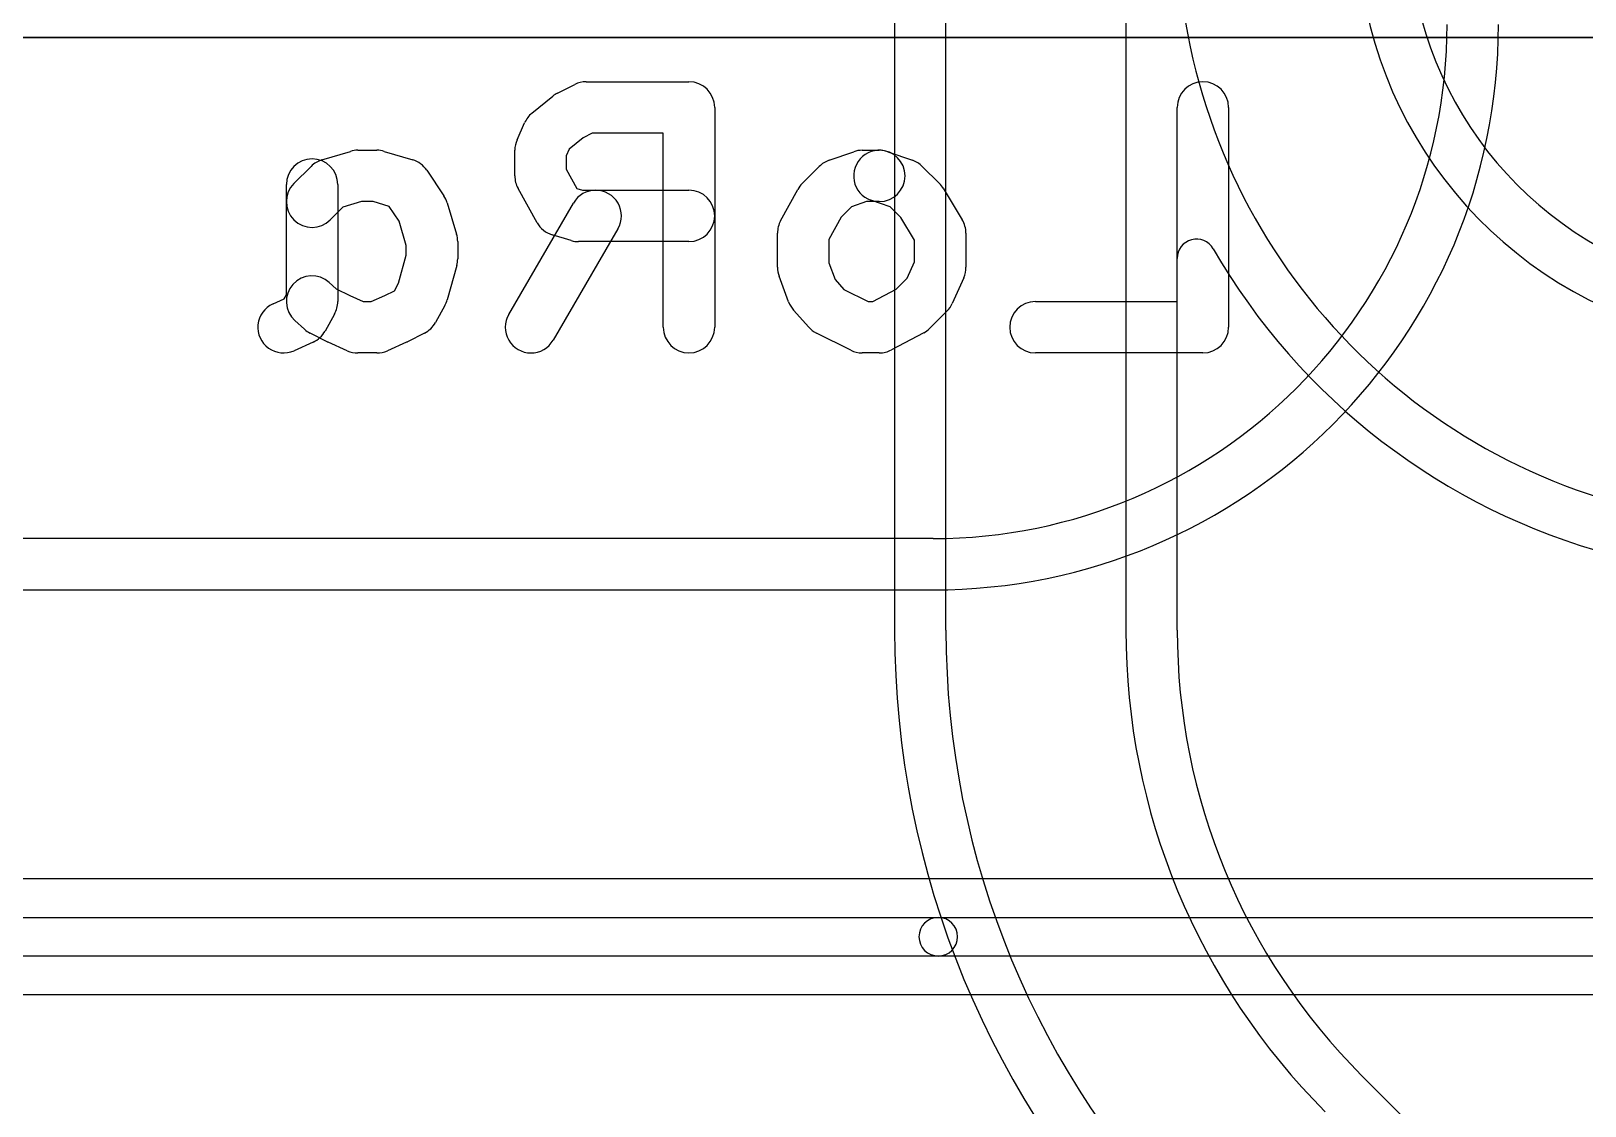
# Model space of a CAD drawing. Extents: x 0 to 20.5, y -6 to 27.
# Drawn here: x 6.99 to 13.04, y 14.79 to 18.98 of the extents above; entities that cross this region are included whole.
import ezdxf

# ---------------------------------------------------------------- set-up
doc = ezdxf.new("R2010")
doc.units = 0
for name, color, linetype in [('L1', 3, 'CONTINUOUS'), ('L2', 3, 'CONTINUOUS'), ('L4', 3, 'CONTINUOUS'), ('PartsArea-A', 111, 'CONTINUOUS'), ('PartsSilk-B', 221, 'CONTINUOUS'), ('Silk-B', 140, 'CONTINUOUS')]:
    doc.layers.add(name, color=color, linetype=linetype)

msp = doc.modelspace()

# ---------------------------------------------------------------- linework, layer by layer
at = {"layer": 'L1'}
msp.add_line((18, 18.95004), (5.97497, 18.95004), dxfattribs=at)
at = {"layer": 'L2'}
for p, q in [((10.5, 17), (5.9, 17)), ((5.9, 16.79996), (10.5, 16.79996)), ((15.96315, 15.67504), (5, 15.67504)), ((5, 15.525), (10.52, 15.525)), ((10.52, 15.525), (16.0208, 15.525)), ((10.52, 15.375), (5, 15.375)), ((16.0208, 15.375), (10.52, 15.375)), ((5, 15.22496), (15.96316, 15.22496))]:
    msp.add_line(p, q, dxfattribs=at)
for centre, radius, start, end in [((10.5, 19), 2, -90, 0), ((10.5, 19), 2.20004, -90, 0), ((10.52, 15.45), 0.075, 90, -90), ((10.52, 15.45), 0.075, -90, 90)]:
    msp.add_arc(centre, radius, start, end, dxfattribs=at)
at = {"layer": 'L4'}
for p, q in [((10.34996, 19.55), (10.34996, 16.64264)), ((10.55, 16.64264), (10.55, 19.55)), ((11.25, 19.55), (11.25, 16.64264)), ((11.45004, 16.64264), (11.45004, 18.09047)), ((17.31026, 9.76762), (12.16762, 14.91026))]:
    msp.add_line(p, q, dxfattribs=at)
for centre, radius, start, end in [((13.8, 19.40023), 2.35, 180, -104.999625), ((13.8, 19.40023), 1.65, 180, -104.999595), ((13.8, 19.40023), 1.44996, -178.924719, -104.999659), ((11.52504, 18.09047), 0.075, 29.928703, 180), ((13.79999, 19.40027), 2.55007, -150.068789, -104.999354), ((13.9, 16.64264), 3.55004, 180, -135), ((13.9, 16.64264), 3.35, 180, -135), ((13.9, 16.64264), 2.65, 180, -135), ((13.9, 16.64264), 2.44996, 180, -135)]:
    msp.add_arc(centre, radius, start, end, dxfattribs=at)
at = {"layer": 'PartsArea-A'}
msp.add_line((1.25, 18.95), (18.75, 18.95), dxfattribs=at)
at = {"layer": 'PartsSilk-B'}
for p, q in [((9.0386, 18.73388), (9.10527, 18.76722)), ((9.15, 18.77778), (9.55, 18.77778)), ((8.93853, 18.65518), (9.02001, 18.72184)), ((9.65, 18.67778), (9.65, 17.82222)), ((11.45, 17.92222), (11.45, 18.67778)), ((11.65, 18.67778), (11.65, 17.82222)), ((8.88084, 18.55172), (8.91047, 18.61839)), ((9.17361, 18.57778), (9.13802, 18.55998)), ((9.45, 18.57778), (9.17361, 18.57778)), ((9.45, 17.82222), (9.45, 18.57778)), ((8.12127, 18.47356), (8.23238, 18.50689)), ((8.26111, 18.51111), (8.33519, 18.51111)), ((8.36392, 18.50689), (8.47503, 18.47356)), ((8.87222, 18.41111), (8.87222, 18.51111)), ((9.08357, 18.51544), (9.07222, 18.48989)), ((9.13802, 18.55998), (9.08357, 18.51544)), ((10.09507, 18.47228), (10.19136, 18.50561)), ((10.22407, 18.51111), (10.29074, 18.51111)), ((10.32345, 18.50561), (10.41975, 18.47228)), ((8.01262, 18.38182), (8.07929, 18.44849)), ((9.07222, 18.48989), (9.07222, 18.43702)), ((9.9904, 18.38182), (10.05707, 18.44849)), ((10.45776, 18.44849), (10.52442, 18.38182)), ((8.52951, 18.43325), (8.59617, 18.33325)), ((9.07222, 18.43702), (9.11397, 18.36188)), ((7.98333, 17.94813), (7.98333, 18.37778)), ((8.18333, 18.37778), (8.18333, 17.92222)), ((8.95889, 18.22921), (8.88481, 18.36254)), ((9.11397, 18.36188), (9.13505, 18.35556)), ((9.13505, 18.35556), (9.55, 18.35556)), ((9.90665, 18.23678), (9.97332, 18.359)), ((10.53922, 18.36294), (10.6133, 18.24072)), ((8.20288, 18.28924), (8.15404, 18.2404)), ((8.27579, 18.31111), (8.20288, 18.28924)), ((8.32051, 18.31111), (8.27579, 18.31111)), ((8.38307, 18.29235), (8.32051, 18.31111)), ((8.42155, 18.23462), (8.38307, 18.29235)), ((8.60866, 18.30678), (8.6457, 18.18456)), ((8.84873, 17.87247), (9.10058, 18.30581)), ((10.18223, 18.2908), (10.142, 18.25058)), ((10.24089, 18.31111), (10.18223, 18.2908)), ((10.29074, 18.31111), (10.24089, 18.31111)), ((10.33259, 18.2908), (10.25803, 18.31661)), ((10.37444, 18.24895), (10.33259, 18.2908)), ((8.45, 18.14074), (8.42155, 18.23462)), ((9.2735, 18.20531), (9.02165, 17.77197)), ((10.142, 18.25058), (10.09444, 18.16339)), ((10.42778, 18.16095), (10.37444, 18.24895)), ((8.45, 18.10252), (8.45, 18.14074)), ((8.65, 18.15556), (8.65, 18.08889)), ((9.09164, 18.15978), (9.01757, 18.182)), ((9.55, 18.15556), (9.12037, 18.15556)), ((9.89444, 18.05556), (9.89444, 18.18889)), ((10.09444, 18.16339), (10.09444, 18.07348)), ((10.42778, 18.07678), (10.42778, 18.16095)), ((10.62778, 18.18889), (10.62778, 18.05556)), ((8.41978, 17.99375), (8.45, 18.10252)), ((8.64635, 18.06212), (8.60931, 17.92879)), ((9.93771, 17.92083), (9.90067, 18.02083)), ((10.09444, 18.07348), (10.11872, 18.00793)), ((10.39949, 18.01314), (10.42778, 18.07678)), ((8.15022, 17.99656), (8.1772, 17.97228)), ((8.1772, 17.97228), (8.22994, 17.94591)), ((8.36636, 17.94591), (8.40353, 17.9645)), ((8.40353, 17.9645), (8.41978, 17.99375)), ((10.11872, 18.00793), (10.15269, 17.96972)), ((10.15269, 17.96972), (10.24768, 17.92222)), ((10.2659, 17.92222), (10.35659, 17.97023)), ((10.35659, 17.97023), (10.39949, 18.01314)), ((10.61916, 18.01494), (10.57471, 17.91494)), ((7.93118, 17.91341), (7.975, 17.93313)), ((7.975, 17.93313), (7.98333, 17.94813)), ((8.22994, 17.94591), (8.28258, 17.92222)), ((8.28258, 17.92222), (8.31372, 17.92222)), ((8.31372, 17.92222), (8.36636, 17.94591)), ((8.60038, 17.907), (8.56335, 17.84033)), ((10.24768, 17.92222), (10.2659, 17.92222)), ((10.89815, 17.92222), (11.45, 17.92222)), ((8.05348, 17.81455), (8.01644, 17.84788)), ((8.17075, 17.87366), (8.13372, 17.807)), ((10.016, 17.82246), (9.95674, 17.88913)), ((10.55405, 17.88485), (10.48739, 17.81818)), ((8.14232, 17.76611), (8.07565, 17.79944)), ((8.52065, 17.79944), (8.45398, 17.76611)), ((10.17935, 17.73278), (10.04602, 17.79945)), ((10.46346, 17.80051), (10.33753, 17.73384)), ((8.08734, 17.76437), (8.01326, 17.73103)), ((8.22006, 17.73103), (8.14599, 17.76437)), ((8.33519, 17.72222), (8.26111, 17.72222)), ((8.45031, 17.76437), (8.37624, 17.73103)), ((10.29074, 17.72222), (10.22407, 17.72222)), ((11.55, 17.72222), (10.89815, 17.72222))]:
    msp.add_line(p, q, dxfattribs=at)
for centre, start, end in [((9.15, 18.67778), 90, 116.570176), ((9.55, 18.67778), 0, 90), ((11.55, 18.67778), 0, 180), ((9.08333, 18.64444), 116.570176, 129.286182), ((9.00185, 18.57778), 129.286182, 156.039256), ((8.26111, 18.41111), 90, 106.697825), ((8.33519, 18.41111), 73.302951, 90), ((8.97222, 18.51111), 156.039256, 180), ((10.29074, 18.41111), 70.907341, -109.09104), ((10.22407, 18.41111), 90, 109.092879), ((10.29074, 18.41111), -90, 90), ((8.08333, 18.37778), 0, 180), ((8.15, 18.37778), 106.697049, 135), ((8.4463, 18.37778), 33.688478, 73.302175), ((10.12778, 18.37778), 109.092659, 135), ((10.38704, 18.37778), 44.995949, 70.90896), ((8.97222, 18.41111), 180, -150.940944), ((8.08333, 18.31111), 135, -45), ((8.51296, 18.27778), 16.858399, 33.687423), ((9.18704, 18.25556), -30.164881, 149.835558), ((9.55, 18.25556), -90, 90), ((10.06111, 18.31111), 135, 151.387898), ((10.4537, 18.31111), 31.218254, 44.995703), ((9.0463, 18.27778), -150.940944, -106.697049), ((9.99444, 18.18889), 151.387254, 180), ((10.52778, 18.18889), 0, 31.220896), ((8.55, 18.15556), 0, 16.85996), ((9.12037, 18.25556), -106.697049, -90), ((8.55, 18.08889), -15.527485, 0), ((8.08333, 17.92222), 48.019601, -131.982084), ((9.99444, 18.05556), 180, -159.67537), ((10.52778, 18.05556), -23.965979, 0), ((7.97222, 17.82222), 114.230097, -65.769682), ((8.08333, 17.92222), -29.051265, 0), ((8.51296, 17.95556), -29.051265, -15.525662), ((10.03148, 17.95556), -159.676664, -138.367528), ((10.48333, 17.95556), -44.995949, -23.965147), ((10.89815, 17.82222), 90, -90), ((8.47593, 17.88889), -63.437511, -29.048766), ((8.93519, 17.82222), 149.835119, -30.164442), ((8.12037, 17.88889), -131.980399, -116.561613), ((8.0463, 17.85556), -65.769903, -29.052415), ((9.55, 17.82222), 180, 0), ((10.09074, 17.88889), -138.36884, -116.56677), ((10.41667, 17.88889), -62.102431, -44.995703), ((11.55, 17.82222), -90, 0), ((8.18704, 17.85556), -116.562489, -114.233213), ((8.26111, 17.82222), -114.235321, -90), ((8.33519, 17.82222), -90, -65.766787), ((8.40926, 17.85556), -65.764679, -63.438387), ((10.22407, 17.82222), -116.565051, -90), ((10.29074, 17.82222), -90, -62.102311)]:
    msp.add_arc(centre, 0.1, start, end, dxfattribs=at)
at = {"layer": 'Silk-B'}
for p, q in [((9.0386, 18.73388), (9.10527, 18.76722)), ((9.15, 18.77778), (9.55, 18.77778)), ((8.93853, 18.65518), (9.02001, 18.72184)), ((9.65, 18.67778), (9.65, 17.82222)), ((11.45, 17.92222), (11.45, 18.67778)), ((11.65, 18.67778), (11.65, 17.82222)), ((8.88084, 18.55172), (8.91047, 18.61839)), ((9.17361, 18.57778), (9.13802, 18.55998)), ((9.45, 18.57778), (9.17361, 18.57778)), ((9.45, 17.82222), (9.45, 18.57778)), ((8.12127, 18.47356), (8.23238, 18.50689)), ((8.26111, 18.51111), (8.33519, 18.51111)), ((8.36392, 18.50689), (8.47503, 18.47356)), ((8.87222, 18.41111), (8.87222, 18.51111)), ((9.08357, 18.51544), (9.07222, 18.48989)), ((9.13802, 18.55998), (9.08357, 18.51544)), ((10.09507, 18.47228), (10.19136, 18.50561)), ((10.22407, 18.51111), (10.29074, 18.51111)), ((10.32345, 18.50561), (10.41975, 18.47228)), ((8.01262, 18.38182), (8.07929, 18.44849)), ((9.07222, 18.48989), (9.07222, 18.43702)), ((9.9904, 18.38182), (10.05707, 18.44849)), ((10.45776, 18.44849), (10.52442, 18.38182)), ((8.52951, 18.43325), (8.59617, 18.33325)), ((9.07222, 18.43702), (9.11397, 18.36188)), ((7.98333, 17.94813), (7.98333, 18.37778)), ((8.18333, 18.37778), (8.18333, 17.92222)), ((8.95889, 18.22921), (8.88481, 18.36254)), ((9.11397, 18.36188), (9.13505, 18.35556)), ((9.13505, 18.35556), (9.55, 18.35556)), ((9.90665, 18.23678), (9.97332, 18.359)), ((10.53922, 18.36294), (10.6133, 18.24072)), ((8.20288, 18.28924), (8.15404, 18.2404)), ((8.27579, 18.31111), (8.20288, 18.28924)), ((8.32051, 18.31111), (8.27579, 18.31111)), ((8.38307, 18.29235), (8.32051, 18.31111)), ((8.42155, 18.23462), (8.38307, 18.29235)), ((8.60866, 18.30678), (8.6457, 18.18456)), ((8.84873, 17.87247), (9.10058, 18.30581)), ((10.18223, 18.2908), (10.142, 18.25058)), ((10.24089, 18.31111), (10.18223, 18.2908)), ((10.29074, 18.31111), (10.24089, 18.31111)), ((10.33259, 18.2908), (10.25803, 18.31661)), ((10.37444, 18.24895), (10.33259, 18.2908)), ((8.45, 18.14074), (8.42155, 18.23462)), ((9.2735, 18.20531), (9.02165, 17.77197)), ((10.142, 18.25058), (10.09444, 18.16339)), ((10.42778, 18.16095), (10.37444, 18.24895)), ((8.45, 18.10252), (8.45, 18.14074)), ((8.65, 18.15556), (8.65, 18.08889)), ((9.09164, 18.15978), (9.01757, 18.182)), ((9.55, 18.15556), (9.12037, 18.15556)), ((9.89444, 18.05556), (9.89444, 18.18889)), ((10.09444, 18.16339), (10.09444, 18.07348)), ((10.42778, 18.07678), (10.42778, 18.16095)), ((10.62778, 18.18889), (10.62778, 18.05556)), ((8.41978, 17.99375), (8.45, 18.10252)), ((8.64635, 18.06212), (8.60931, 17.92879)), ((9.93771, 17.92083), (9.90067, 18.02083)), ((10.09444, 18.07348), (10.11872, 18.00793)), ((10.39949, 18.01314), (10.42778, 18.07678)), ((8.15022, 17.99656), (8.1772, 17.97228)), ((8.1772, 17.97228), (8.22994, 17.94591)), ((8.36636, 17.94591), (8.40353, 17.9645)), ((8.40353, 17.9645), (8.41978, 17.99375)), ((10.11872, 18.00793), (10.15269, 17.96972)), ((10.15269, 17.96972), (10.24768, 17.92222)), ((10.2659, 17.92222), (10.35659, 17.97023)), ((10.35659, 17.97023), (10.39949, 18.01314)), ((10.61916, 18.01494), (10.57471, 17.91494)), ((7.93118, 17.91341), (7.975, 17.93313)), ((7.975, 17.93313), (7.98333, 17.94813)), ((8.22994, 17.94591), (8.28258, 17.92222)), ((8.28258, 17.92222), (8.31372, 17.92222)), ((8.31372, 17.92222), (8.36636, 17.94591)), ((8.60038, 17.907), (8.56335, 17.84033)), ((10.24768, 17.92222), (10.2659, 17.92222)), ((10.89815, 17.92222), (11.45, 17.92222)), ((8.05348, 17.81455), (8.01644, 17.84788)), ((8.17075, 17.87366), (8.13372, 17.807)), ((10.016, 17.82246), (9.95674, 17.88913)), ((10.55405, 17.88485), (10.48739, 17.81818)), ((8.14232, 17.76611), (8.07565, 17.79944)), ((8.52065, 17.79944), (8.45398, 17.76611)), ((10.17935, 17.73278), (10.04602, 17.79945)), ((10.46346, 17.80051), (10.33753, 17.73384)), ((8.08734, 17.76437), (8.01326, 17.73103)), ((8.22006, 17.73103), (8.14599, 17.76437)), ((8.33519, 17.72222), (8.26111, 17.72222)), ((8.45031, 17.76437), (8.37624, 17.73103)), ((10.29074, 17.72222), (10.22407, 17.72222)), ((11.55, 17.72222), (10.89815, 17.72222))]:
    msp.add_line(p, q, dxfattribs=at)
for centre, start, end in [((9.15, 18.67778), 90, 116.570176), ((9.55, 18.67778), 0, 90), ((11.55, 18.67778), 0, 180), ((9.08333, 18.64444), 116.570176, 129.286182), ((9.00185, 18.57778), 129.286182, 156.039256), ((8.26111, 18.41111), 90, 106.697825), ((8.33519, 18.41111), 73.302951, 90), ((8.97222, 18.51111), 156.039256, 180), ((10.29074, 18.41111), 70.907341, -109.09104), ((10.22407, 18.41111), 90, 109.092879), ((10.29074, 18.41111), -90, 90), ((8.08333, 18.37778), 0, 180), ((8.15, 18.37778), 106.697049, 135), ((8.4463, 18.37778), 33.688478, 73.302175), ((10.12778, 18.37778), 109.092659, 135), ((10.38704, 18.37778), 44.995949, 70.90896), ((8.97222, 18.41111), 180, -150.940944), ((8.08333, 18.31111), 135, -45), ((8.51296, 18.27778), 16.858399, 33.687423), ((9.18704, 18.25556), -30.164881, 149.835558), ((9.55, 18.25556), -90, 90), ((10.06111, 18.31111), 135, 151.387898), ((10.4537, 18.31111), 31.218254, 44.995703), ((9.0463, 18.27778), -150.940944, -106.697049), ((9.99444, 18.18889), 151.387254, 180), ((10.52778, 18.18889), 0, 31.220896), ((8.55, 18.15556), 0, 16.85996), ((9.12037, 18.25556), -106.697049, -90), ((8.55, 18.08889), -15.527485, 0), ((8.08333, 17.92222), 48.019601, -131.982084), ((9.99444, 18.05556), 180, -159.67537), ((10.52778, 18.05556), -23.965979, 0), ((7.97222, 17.82222), 114.230097, -65.769682), ((8.08333, 17.92222), -29.051265, 0), ((8.51296, 17.95556), -29.051265, -15.525662), ((10.03148, 17.95556), -159.676664, -138.367528), ((10.48333, 17.95556), -44.995949, -23.965147), ((10.89815, 17.82222), 90, -90), ((8.47593, 17.88889), -63.437511, -29.048766), ((8.93519, 17.82222), 149.835119, -30.164442), ((8.12037, 17.88889), -131.980399, -116.561613), ((8.0463, 17.85556), -65.769903, -29.052415), ((9.55, 17.82222), 180, 0), ((10.09074, 17.88889), -138.36884, -116.56677), ((10.41667, 17.88889), -62.102431, -44.995703), ((11.55, 17.82222), -90, 0), ((8.18704, 17.85556), -116.562489, -114.233213), ((8.26111, 17.82222), -114.235321, -90), ((8.33519, 17.82222), -90, -65.766787), ((8.40926, 17.85556), -65.764679, -63.438387), ((10.22407, 17.82222), -116.565051, -90), ((10.29074, 17.82222), -90, -62.102311)]:
    msp.add_arc(centre, 0.1, start, end, dxfattribs=at)

doc.saveas('drawing.dxf')
